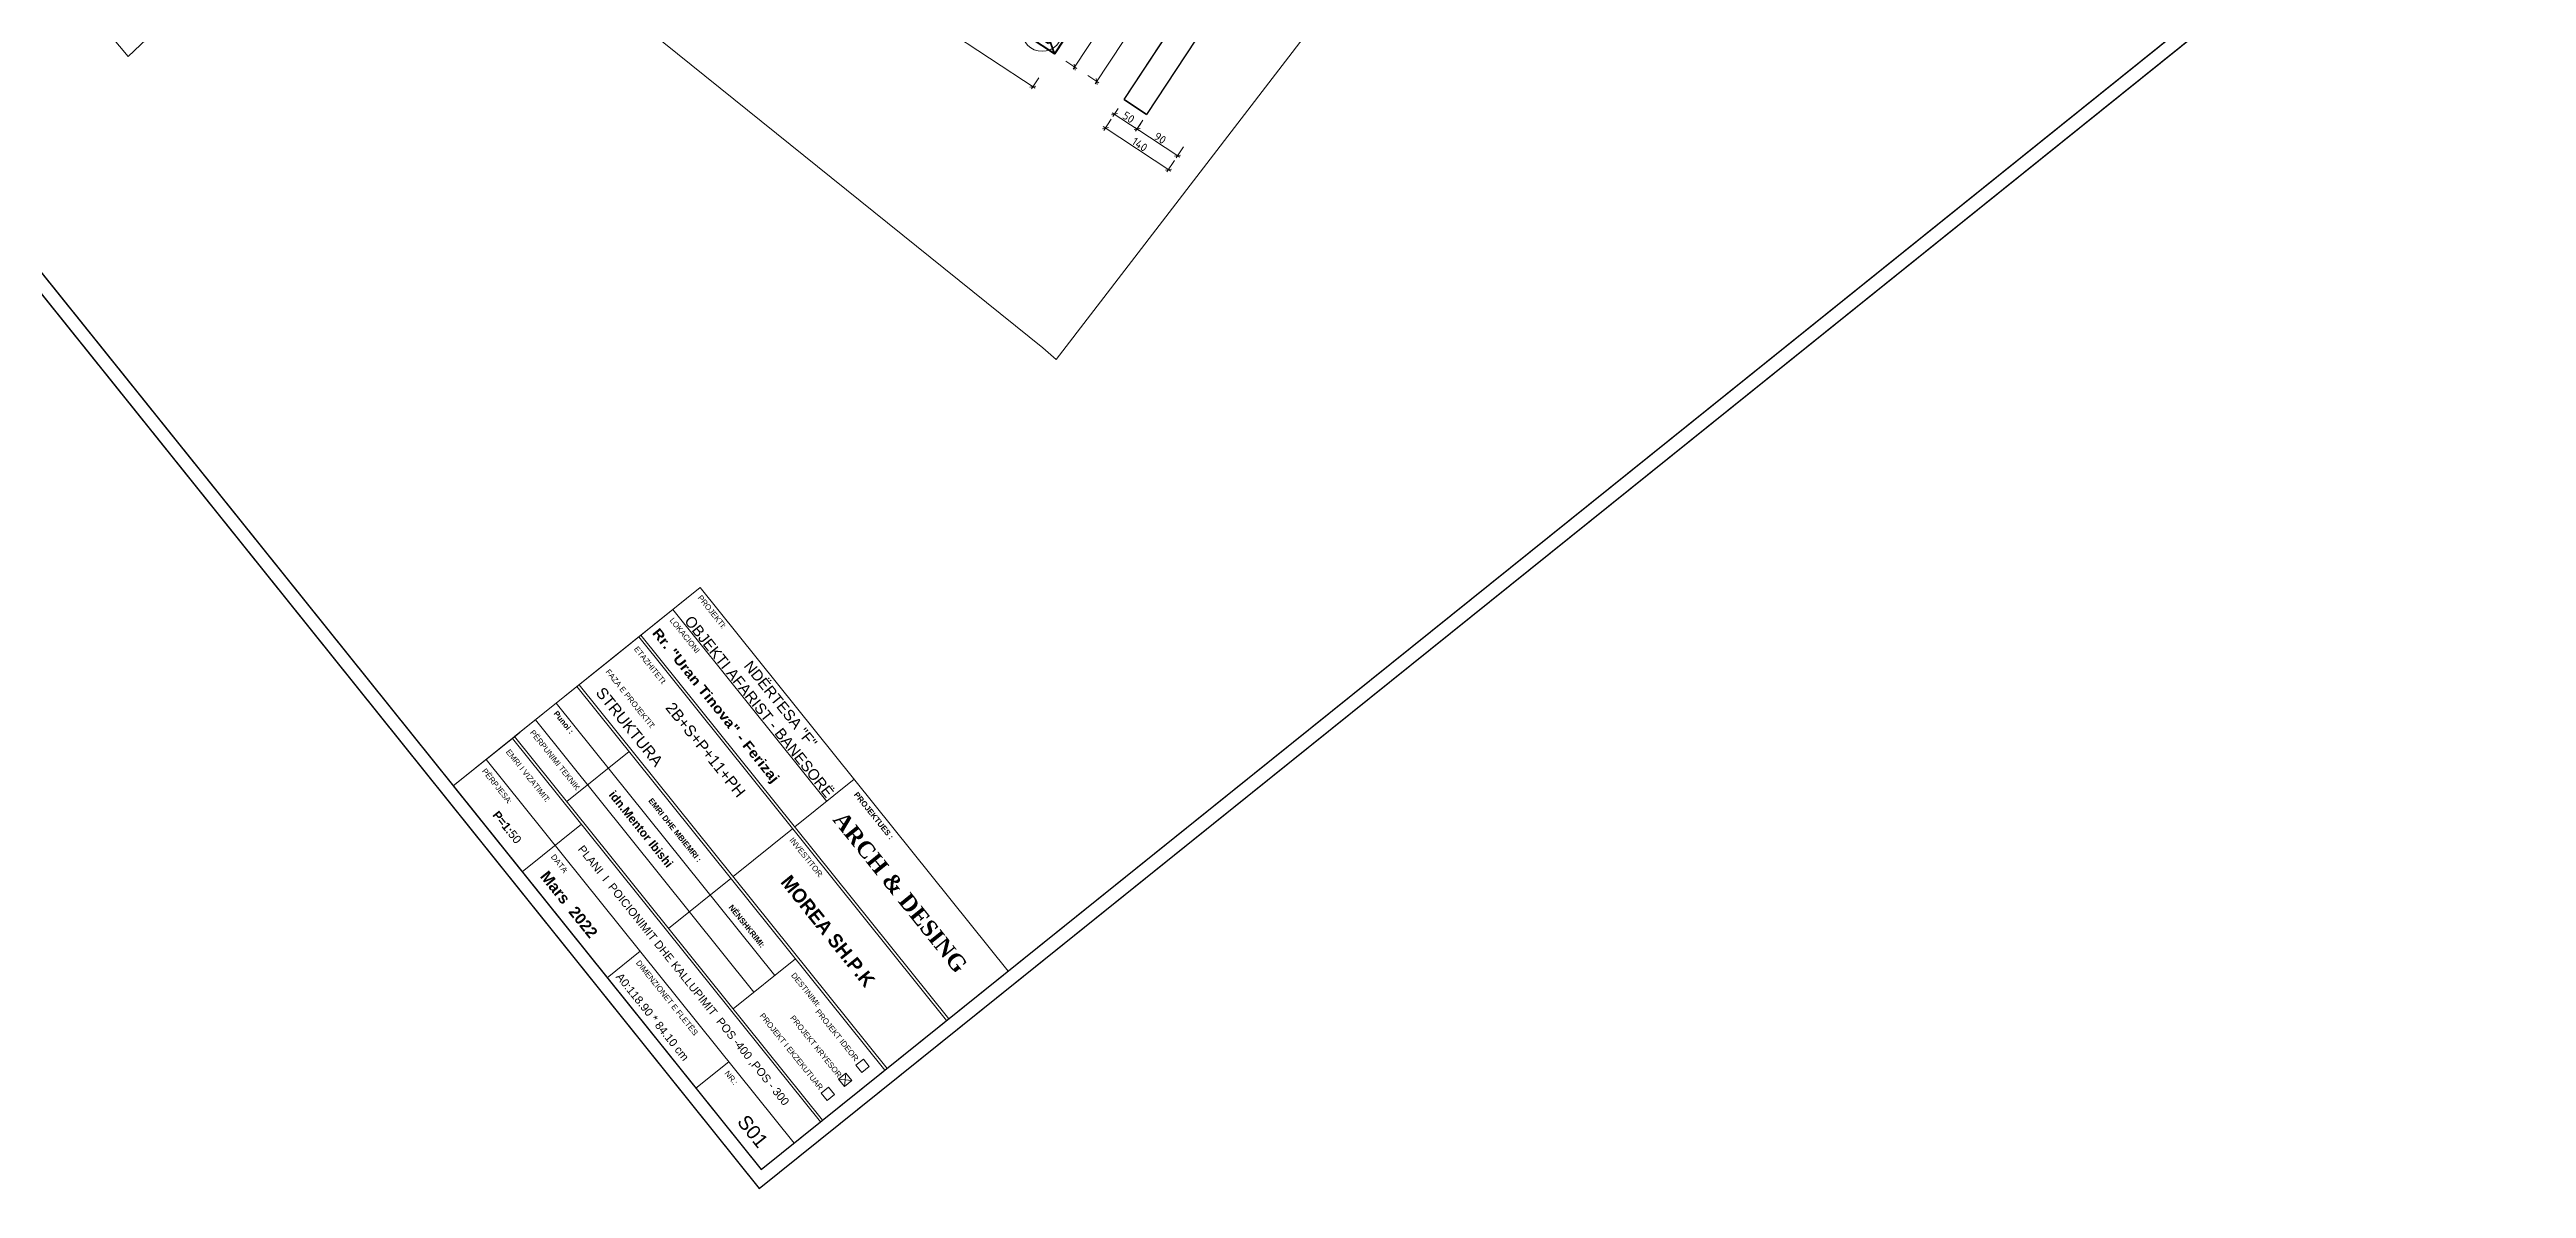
# Model space of a CAD drawing. Header units: metres. Extents: x 7511866 to 7512702, y 4691584 to 4692636.
# Drawn here: x 7511978.05 to 7512024, y 4692293.22 to 4692314.34 of the extents above; entities that cross this region are included whole.
import ezdxf

# ---------------------------------------------------------------- set-up
doc = ezdxf.new("R2010")
doc.units = ezdxf.units.M
doc.header["$PDMODE"] = 32
doc.header["$PDSIZE"] = 0.75
doc.layers.get('0').update_dxf_attribs({"lineweight": 0})
doc.layers.get('Defpoints').update_dxf_attribs({"lineweight": 0})
for name, color, linetype, lineweight in [('2D Drafting - General_Pen_No__1', 7, 'Continuous', 13), ('A - Fleta_Pen_No__1', 7, 'Continuous', 0), ('A - Muret_Pen_No__101', 252, 'Continuous', 13), ('A - Muret_Pen_No__22', 8, 'Continuous', 35), ('A - Pllaka meskatit_Pen_No__7', 7, 'Continuous', 35), ('A - Shtyllat_Pen_No__101', 252, 'Continuous', 13), ('A - Shtyllat_Pen_No__22', 8, 'Continuous', 35), ('Drawing & Figure_Pen_No__1', 7, 'Continuous', 13), ('Drawing & Figure_Pen_No__141', 7, 'Continuous', 20), ('Drawing & Figure_Pen_No__6', 5, 'Continuous', 35), ('lifti project', 4, 'Continuous', 0), ('parcela', 7, 'Continuous', 0), ('Themel pllaka o3 ferizaj', 30, 'Continuous', 0)]:
    doc.layers.add(name, color=color, linetype=linetype, lineweight=lineweight)
doc.layers.add('A - Fleta_Pen_No__156', color=7, linetype='Continuous', lineweight=0, true_color=0x54689e)
doc.layers.add('A - Fleta_Pen_No__8', color=7, linetype='Continuous', lineweight=35, true_color=0xa80f02)
for name, color, linetype in [('A - Muret', 7, 'Continuous'), ('A - Shtyllat', 7, 'Continuous'), ('A4_GZ', 7, 'Continuous')]:
    doc.layers.add(name, color=color, linetype=linetype)
doc.styles.add('GENERATED_STYLE_1', font='arialbd.ttf')
doc.styles.add('GENERATED_STYLE_2', font='arial.ttf')
doc.styles.add('GENERATED_STYLE_3', font='')
doc.styles.add('K.B', font='isocpeur.ttf')
doc.styles.get('GENERATED_STYLE_3').set_extended_font_data('Arial Black')
doc.dimstyles.new('FT 1_50', dxfattribs={"dimtxt": 15, "dimasz": 8, "dimexe": 5, "dimexo": 20, "dimgap": 2, "dimtad": 1, "dimdec": 0, "dimtxsty": 'K.B', "dimblk": 'OBLIQUE', "dimcen": 2.5, "dimdle": 5, "dimclrd": 256, "dimclre": 256, "dimclrt": 256, "dimadec": 0, "dimazin": 0, "dimtfac": 1, "dimtdec": 0, "dimtmove": 0, "dimatfit": 3, "dimldrblk": 'ARCHTICK', "dimfxl": 20, "dimfxlon": 1, "dimarcsym": 0})
pattern_1 = [(45, (0, 0), (-64.346715, 64.346715), []), (135, (0, 0), (64.346715, 64.346715), [])]

# ---------------------------------------------------------------- blocks, each defined once
blk = doc.blocks.new('Slab_2', base_point=(230711, -31545))
at = {"layer": 'A - Pllaka meskatit_Pen_No__7', "color": 7, "linetype": 'Continuous', "lineweight": 35, "flags": 128}
blk.add_lwpolyline([(230711, -31545), (230711, -57316), (250511, -57316), (250511, -53786, -0.325552), (255155, -47410), (266240, -43836), (259306, -22326)], format="xyb", close=True, dxfattribs=at)
blk = doc.blocks.new('Wall_28', base_point=(266019, -43802))
at = {"layer": 'A - Muret_Pen_No__101', "linetype": 'Continuous', "lineweight": 13}
h = blk.add_hatch(dxfattribs=at)
h.set_pattern_fill('CONCRETE_BLOCK', color=252, style=0, pattern_type=2)
h.set_pattern_definition(pattern_1)
h.paths.add_polyline_path([(265514, -43702), (259457, -45655), (259533, -45893), (265591, -43940)])
h = blk.add_hatch(dxfattribs=at)
h.set_pattern_fill('CONCRETE_BLOCK', color=252, style=0, pattern_type=2)
h.set_pattern_definition(pattern_1)
h.paths.add_polyline_path([(255048, -47076), (255125, -47314), (259105, -46031), (259028, -45793)])
at = {"layer": 'A - Muret_Pen_No__22', "color": 8, "linetype": 'Continuous', "lineweight": 35, "flags": 128}
for points in [[(265514, -43702), (259457, -45655)], [(259533, -45893), (265591, -43940)], [(259028, -45793), (255048, -47076)], [(255125, -47314), (259105, -46031)]]:
    blk.add_lwpolyline(points, dxfattribs=at)
blk = doc.blocks.new('Column_75', base_point=(265767, -43752))
at = {"layer": 'A - Shtyllat_Pen_No__101', "linetype": 'Continuous', "lineweight": 13}
h = blk.add_hatch(dxfattribs=at)
h.set_pattern_fill('CONCRETE_BLOCK', color=252, style=0, pattern_type=2)
h.set_pattern_definition(pattern_1)
h.paths.add_polyline_path([(265704, -43641), (265514, -43702), (265591, -43940), (266019, -43802)])
h = blk.add_hatch(dxfattribs=at)
h.set_pattern_fill('CONCRETE_BLOCK', color=252, style=0, pattern_type=2)
h.set_pattern_definition(pattern_1)
h.paths.add_polyline_path([(265942, -43564), (265704, -43641), (266019, -43802)])
at = {"layer": 'A - Shtyllat_Pen_No__101', "color": 252, "linetype": 'Continuous', "lineweight": 13}
for p, q in [((265742, -43676), (265704, -43557)), ((265690, -43777), (265476, -43846)), ((265791, -43828), (265830, -43947)), ((265843, -43728), (266057, -43658))]:
    blk.add_line(p, q, dxfattribs=at)
blk.add_point((265767, -43752), dxfattribs=at)
at = {"layer": 'A - Shtyllat_Pen_No__22', "color": 8, "linetype": 'Continuous', "lineweight": 35, "flags": 128}
for points in [[(265704, -43641), (265514, -43702)], [(266019, -43802), (265942, -43564)], [(265591, -43940), (266019, -43802)]]:
    blk.add_lwpolyline(points, dxfattribs=at)
blk = doc.blocks.new('_Oblique')
at = {"color": 0, "linetype": 'ByBlock', "lineweight": -2}
blk.add_line((-0.5, -0.5), (0.5, 0.5), dxfattribs=at)
blk = doc.blocks.new('*D156')
at = {"lineweight": -2, "transparency": 16777216}
for p, q in [((4561.8, 4144.4), (4585.6, 4152.1)), ((5275.9, 1994.8), (4579.3, 4155.3)), ((5255.3, 1993.4), (5279.1, 2001.1))]:
    blk.add_line(p, q, dxfattribs=at)
at = {"layer": 'Defpoints', "color": 0, "transparency": 16777216}
for p in [(4580.9, 4150.5), (4491.9, 4121.8), (5185.4, 1970.9)]:
    blk.add_point(p, dxfattribs=at)
at = {"lineweight": -2, "transparency": 16777216, "xscale": 8, "yscale": 8, "zscale": 8}
for p, rotation in [((4580.9, 4150.5), 107.8689790706398), ((5274.3, 1999.5), 287.8689790706398)]:
    blk.add_blockref('_Oblique', p, dxfattribs=dict(at, rotation=rotation))
at = {"transparency": 16777216, "insert": (4936.6, 3077.9), "char_height": 15, "attachment_point": 5, "rotation": 287.869, "style": 'K.B'}
blk.add_mtext('2260', dxfattribs=at)
blk = doc.blocks.new('_ArchTick')
at = {"color": 0, "linetype": 'ByBlock', "const_width": 0.15}
blk.add_lwpolyline([(-0.5, -0.5), (0.5, 0.5)], dxfattribs=at)
blk = doc.blocks.new('*D184')
at = {"lineweight": -2, "transparency": 16777216}
for p, q in [((5076.7, 2387.9), (5100.5, 2395.5)), ((5094.2, 2398.8), (5229.3, 1979.8)), ((5208.7, 1978.4), (5232.5, 1986.1))]:
    blk.add_line(p, q, dxfattribs=at)
at = {"layer": 'Defpoints', "color": 0, "transparency": 16777216}
for p in [(5053.4, 2380.3), (5227.8, 1984.5), (5185.4, 1970.9)]:
    blk.add_point(p, dxfattribs=at)
at = {"lineweight": -2, "transparency": 16777216, "xscale": 8, "yscale": 8, "zscale": 8}
for p, rotation in [((5095.8, 2394), 107.8689790706391), ((5227.8, 1984.5), 287.8689790706391)]:
    blk.add_blockref('_Oblique', p, dxfattribs=dict(at, rotation=rotation))
at = {"transparency": 16777216, "insert": (5170.8, 2192.2), "char_height": 15, "attachment_point": 5, "rotation": 287.869, "style": 'K.B'}
blk.add_mtext('430', dxfattribs=at)
blk = doc.blocks.new('*D188')
at = {"lineweight": -2, "transparency": 16777216}
for p, q in [((4094.5, 1542.4), (5212.6, 1902.8)), ((5201.7, 1920.3), (5209.3, 1896.5)), ((4093.2, 1562.9), (4100.8, 1539.2))]:
    blk.add_line(p, q, dxfattribs=at)
at = {"layer": 'Defpoints', "color": 0, "transparency": 16777216}
for p in [(5185.4, 1970.9), (5207.8, 1901.3), (4076.9, 1613.5)]:
    blk.add_point(p, dxfattribs=at)
at = {"lineweight": -2, "transparency": 16777216, "xscale": 8, "yscale": 8, "zscale": 8}
for p, rotation in [((5207.8, 1901.3), 17.86897902460125), ((4099.3, 1543.9), 197.8689790246013)]:
    blk.add_blockref('_Oblique', p, dxfattribs=dict(at, rotation=rotation))
at = {"transparency": 16777216, "insert": (4650.6, 1731.6), "char_height": 15, "attachment_point": 5, "rotation": 17.869, "style": 'K.B'}
blk.add_mtext('1165', dxfattribs=at)
blk = doc.blocks.new('*D192')
at = {"lineweight": -2, "transparency": 16777216}
for p, q in [((5337.5, 1985.8), (5394.6, 2004.2)), ((5338.4, 1999.2), (5343.7, 1982.5)), ((5386, 2014.5), (5391.3, 1997.9))]:
    blk.add_line(p, q, dxfattribs=at)
at = {"layer": 'Defpoints', "color": 0, "lineweight": -3, "transparency": 16777216}
for p in [(5379.8, 2033.6), (5332.2, 2018.2), (5389.8, 2002.6)]:
    blk.add_point(p, dxfattribs=at)
at = {"lineweight": -2, "transparency": 16777216, "xscale": 8, "yscale": 8, "zscale": 8}
for p, rotation in [((5342.2, 1987.3), 197.8689790246013), ((5389.8, 2002.6), 17.86897902460131)]:
    blk.add_blockref('_Oblique', p, dxfattribs=dict(at, rotation=rotation))
at = {"lineweight": -3, "transparency": 16777216, "insert": (5363.1, 2004), "char_height": 15, "attachment_point": 5, "rotation": 17.869, "style": 'K.B'}
blk.add_mtext('50', dxfattribs=at)
blk = doc.blocks.new('*D193')
at = {"lineweight": -2, "transparency": 16777216}
for p, q in [((5385.1, 2001.1), (5480.3, 2031.8)), ((5469.4, 2049.3), (5477.1, 2025.5)), ((5383.7, 2021.7), (5391.4, 1997.9))]:
    blk.add_line(p, q, dxfattribs=at)
at = {"layer": 'Defpoints', "color": 0, "lineweight": -3, "transparency": 16777216}
for p in [(5247.8, 2443), (5333.5, 2470.7), (5475.5, 2030.3)]:
    blk.add_point(p, dxfattribs=at)
at = {"lineweight": -2, "transparency": 16777216, "xscale": 8, "yscale": 8, "zscale": 8}
for p, rotation in [((5475.5, 2030.3), 17.87729661411492), ((5389.9, 2002.7), 197.8772966141149)]:
    blk.add_blockref('_Oblique', p, dxfattribs=dict(at, rotation=rotation))
at = {"lineweight": -3, "transparency": 16777216, "insert": (5429.8, 2025.5), "char_height": 15, "attachment_point": 5, "rotation": 17.8773, "style": 'K.B'}
blk.add_mtext('90', dxfattribs=at)
blk = doc.blocks.new('*D194')
at = {"lineweight": -2, "transparency": 16777216}
for p, q in [((5345.6, 1977), (5353.3, 1953.2)), ((5347, 1956.4), (5489.7, 2002.5)), ((5478.8, 2020), (5486.5, 1996.2))]:
    blk.add_line(p, q, dxfattribs=at)
at = {"layer": 'Defpoints', "color": 0, "lineweight": -3, "transparency": 16777216}
for p in [(5333.5, 2470.7), (5200.2, 2427.7), (5485, 2000.9)]:
    blk.add_point(p, dxfattribs=at)
at = {"lineweight": -2, "transparency": 16777216, "xscale": 8, "yscale": 8, "zscale": 8}
for p, rotation in [((5485, 2000.9), 17.87729661411515), ((5351.7, 1958), 197.8772966141151)]:
    blk.add_blockref('_Oblique', p, dxfattribs=dict(at, rotation=rotation))
at = {"lineweight": -3, "transparency": 16777216, "insert": (5415.4, 1988.5), "char_height": 15, "attachment_point": 5, "rotation": 17.8773, "style": 'K.B'}
blk.add_mtext('140', dxfattribs=at)
blk = doc.blocks.new('Column_34', base_point=(265767, 21248))
at = {"layer": 'A - Shtyllat_Pen_No__101', "linetype": 'Continuous', "lineweight": 13}
h = blk.add_hatch(dxfattribs=at)
h.set_pattern_fill('CONCRETE_BLOCK', color=252, style=0, pattern_type=2)
h.set_pattern_definition(pattern_1)
h.paths.add_polyline_path([(265704, 21359), (265514, 21298), (265591, 21060), (266019, 21198)])
h = blk.add_hatch(dxfattribs=at)
h.set_pattern_fill('CONCRETE_BLOCK', color=252, style=0, pattern_type=2)
h.set_pattern_definition(pattern_1)
h.paths.add_polyline_path([(265942, 21436), (265704, 21359), (266019, 21198)])
at = {"layer": 'A - Shtyllat_Pen_No__101', "color": 252, "linetype": 'Continuous', "lineweight": 13}
for p, q in [((265690, 21223), (265476, 21154)), ((265742, 21324), (265704, 21443)), ((265791, 21172), (265830, 21053)), ((265843, 21272), (266057, 21342))]:
    blk.add_line(p, q, dxfattribs=at)
blk.add_point((265767, 21248), dxfattribs=at)
at = {"layer": 'A - Shtyllat_Pen_No__22', "color": 8, "linetype": 'Continuous', "lineweight": 35, "flags": 128}
for points in [[(265704, 21359), (265514, 21298)], [(265591, 21060), (266019, 21198)], [(266019, 21198), (265942, 21436)]]:
    blk.add_lwpolyline(points, dxfattribs=at)
blk = doc.blocks.new('A$C112c8b24')
for p, q in [((5945, 0), (5945, 4205)), ((5945, 0), (5945, 4205)), ((5945, 0), (5945, 4205)), ((5920, 25), (5920, 4180)), ((5920, 25), (5920, 4180)), ((5920, 25), (5920, 4180)), ((5920, 612.7), (5920, 25)), ((0, 0), (5945, 0)), ((0, 0), (5945, 0)), ((0, 0), (5945, 0)), ((125, 25), (5920, 25)), ((125, 25), (5920, 25)), ((125, 25), (5920, 25))]:
    blk.add_line(p, q)
at = {"lineweight": 25}
for p, q in [((5945, 0), (5945, 4205)), ((5920, 25), (5920, 4180)), ((0, 0), (5945, 0)), ((125, 25), (5920, 25))]:
    blk.add_line(p, q, dxfattribs=at)
at = {"lineweight": 30}
for q in [(4101.1, 3943.3), (4842.2, 1807.6)]:
    blk.add_line((4794.6, 1792.3), q, dxfattribs=at)
at = {"color": 5, "lineweight": 35}
blk.add_line((1094.8, 2974.1), (4647.7, 1744.9), dxfattribs=at)
at = {"lineweight": 30}
blk.add_lwpolyline([(4101.1, 3943.3), (4234.4, 3986.2), (4752.8, 2378), (4710.1, 2217.1), (4842.2, 1807.6), (4794.6, 1792.3), (4101.1, 3943.3)], dxfattribs=at)
at = {"color": 5, "lineweight": 40}
blk.add_lwpolyline([(1094.8, 2974.1), (3954.2, 3895.9), (4647.7, 1744.9), (3539.2, 1387.6), (3539.2, 1387.6)], dxfattribs=at)
blk.add_lwpolyline([(5007.6, 25), (5920, 25), (5920, 612.7), (5007.6, 612.7), (5007.6, 25)])
at = {"layer": 'A4_GZ', "color": 0}
for p, q in [((5945, 0), (5945, 4205)), ((5920, 25), (5920, 4180)), ((0, 0), (5945, 0)), ((125, 25), (5920, 25))]:
    blk.add_line(p, q, dxfattribs=at)
at = {"layer": 'Drawing & Figure_Pen_No__141', "linetype": 'Continuous', "flags": 128}
for points in [[(5007.6, 612.7), (5920, 612.7)], [(5007.6, 384.7), (5007.6, 612.7)], [(5463.8, 471.4), (5463.8, 612.7)], [(5007.6, 547.2), (5463.8, 547.2)], [(5007.6, 471.4), (5920, 471.4)], [(5007.6, 466.1), (5920, 466.1)], [(5463.8, 324.3), (5463.8, 466.1)], [(5007.6, 171), (5007.6, 393.5)], [(5007.6, 324.3), (5920, 324.3)], [(5007.6, 319), (5920, 319)], [(5162.1, 171), (5162.1, 319)], [(5463.8, 171), (5463.8, 319)], [(5655.1, 171), (5655.1, 319)], [(5896.7, 300.8), (5879, 300.8)], [(5879, 300.8), (5879, 283.1)], [(5879, 283.1), (5896.7, 283.1)], [(5896.7, 283.1), (5896.7, 300.8)], [(5007.6, 269.7), (5655.1, 269.7)], [(5896.7, 259.4), (5879, 259.4)], [(5879, 259.4), (5879, 241.7)], [(5879, 241.7), (5896.7, 259.4)], [(5896.7, 241.7), (5879, 259.4)], [(5879, 241.7), (5896.7, 241.7)], [(5896.7, 241.7), (5896.7, 259.4)], [(5007.6, 220.3), (5655.1, 220.3)], [(5896.7, 218), (5879, 218)], [(5879, 218), (5879, 200.3)], [(5879, 200.3), (5896.7, 200.3)], [(5896.7, 200.3), (5896.7, 218)], [(5007.6, 25), (5007.6, 181.4)], [(5007.6, 171), (5920, 171)], [(5007.6, 165.8), (5920, 165.8)], [(5211.7, 25), (5211.7, 165.8)], [(5007.6, 103.2), (5920, 103.2)], [(5463.8, 25), (5463.8, 103.2)], [(5726.4, 25), (5726.4, 103.2)], [(5007.6, 25), (5920, 25)], [(5920, 25), (5007.6, 25)], [(5007.6, 25), (5920, 25)]]:
    blk.add_lwpolyline(points, dxfattribs=at)
at = {"layer": 'A - Muret', "color": 8, "lineweight": 35, "xscale": 0.1, "yscale": 0.1, "zscale": 0.1}
blk.add_blockref('Wall_28', (4625.6, 1748.3), dxfattribs=at)
at = {"layer": 'A - Shtyllat', "color": 8, "lineweight": 35, "xscale": 0.1, "yscale": 0.1, "zscale": 0.1}
for name in ['Column_75', 'Column_34']:
    blk.add_blockref(name, (4600.3, 1753.3), dxfattribs=at)
at = {"layer": 'Drawing & Figure_Pen_No__6', "color": 5, "linetype": 'Continuous', "lineweight": 30, "xscale": 0.1, "yscale": 0.1, "zscale": 0.1}
blk.add_blockref('Slab_2', (1094.8, 2974.1), dxfattribs=at)
at = {"color": 7, "insert": (5549.1, 145.7), "char_height": 15, "attachment_point": 2, "style": 'GENERATED_STYLE_2'}
blk.add_mtext('PLANI  I  POICIONIMIT DHE KALLUPIMIT  POS -400 ,POS - 300', dxfattribs=at)
at = {"layer": '2D Drafting - General_Pen_No__1', "color": 7, "linetype": 'Continuous', "lineweight": 13, "insert": (5652.7, 385.1), "char_height": 25.768, "attachment_point": 8, "style": 'GENERATED_STYLE_2'}
blk.add_mtext('\\A1;{\\fCentury Gothic|b1|i0|c0|p34;MOREA SH.P.K}', dxfattribs=at)
at = {"layer": 'A - Fleta_Pen_No__1', "color": 7, "linetype": 'Continuous', "lineweight": 13, "insert": (5196.4, 483.8), "char_height": 18, "attachment_point": 8, "style": 'GENERATED_STYLE_3'}
blk.add_mtext('\\A1;Rr. "Uran Tinova" - Ferizaj', dxfattribs=at)
at = {"layer": 'A - Fleta_Pen_No__156', "color": 165, "linetype": 'Continuous', "lineweight": 20, "true_color": 0x54689e, "attachment_point": 8, "line_spacing_factor": 1.072252, "style": 'GENERATED_STYLE_2'}
for s, insert, char_height in [('\\A1;OBJEKTI AFARIST - BANESORË', (5248.3, 549.3), 20), ('\\A1;\\P{\\H0.8512x;2B+S+P+11+PH}', (5248.4, 421.2), 24.5)]:
    blk.add_mtext(s, dxfattribs=dict(at, insert=insert, char_height=char_height))
at = {"layer": 'A - Fleta_Pen_No__8', "color": 14, "linetype": 'Continuous', "lineweight": 35, "true_color": 0xa80f02, "insert": (5269.7, 583.1), "char_height": 20, "attachment_point": 8, "style": 'GENERATED_STYLE_2'}
blk.add_mtext('\\A1;NDËRTESA "F"', dxfattribs=at)
at = {"layer": 'Drawing & Figure_Pen_No__1', "linetype": 'Continuous', "attachment_point": 7}
for s, insert, char_height, style in [('\\A1;{\\fArial|b0|i0|c0|p34;PROJEKTI}', (5019.3, 596), 10.427, 'GENERATED_STYLE_1'), ('\\A1;{\\fArial|b0|i0|c0|p34;:}', (5089.4, 596.2), 10.427, 'GENERATED_STYLE_1'), ('\\A1;PROJEKTUES :', (5485.4, 593.4), 10.427, 'GENERATED_STYLE_1'), ('\\A1;{\\fArial|b0|i0|c0|p34;LOKACIONI}', (5019.3, 529.3), 10.427, 'GENERATED_STYLE_1'), ('\\A1;{\\fArial|b0|i0|c0|p34;ETAZHITETI}', (5019.3, 444.6), 10.427, 'GENERATED_STYLE_1'), ('\\A1;{\\fArial|b0|i0|c0|p34;:}', (5100.5, 444.6), 10.427, 'GENERATED_STYLE_1'), ('\\A1;{\\fArial|b0|i0|c0|p34;INVESTITOR}', (5476.3, 447.3), 10.427, 'GENERATED_STYLE_1'), ('\\A1;{\\fArial|b0|i0|c0|p34;:}', (5562.1, 447.5), 10.427, 'GENERATED_STYLE_1'), ('\\A1;{\\fArial|b0|i0|c0|p34;FAZA E PROJEKTIT}', (5019.3, 376.8), 10.427, 'GENERATED_STYLE_1'), ('\\A1;{\\fArial|b0|i0|c0|p34;:}', (5150.9, 377), 10.427, 'GENERATED_STYLE_1'), ('\\A1;STRUKTURA ', (5037.8, 337.7), 20.854, 'GENERATED_STYLE_2'), ('\\A1;EMRI DHE MBIEMRI :', (5255.5, 289.2), 10.427, 'GENERATED_STYLE_1'), ('\\A1;NËNSHKRIMI:', (5502.8, 281.4), 10.427, 'GENERATED_STYLE_1'), ('\\A1;{\\fArial|b0|i0|c0|p34;DESTINIMI}', (5673.7, 292.8), 10.427, 'GENERATED_STYLE_1'), ('\\A1;{\\fArial|b0|i0|c0|p34;:}', (5746.2, 293), 10.427, 'GENERATED_STYLE_1'), ('\\A1;{\\fArial|b0|i0|c0|p34;PROJEKT IDEOR}', (5754.6, 285.5), 10.427, 'GENERATED_STYLE_1'), ('\\A1;{\\fArial|b0|i0|c0|p34;:}', (5869.7, 285.6), 10.427, 'GENERATED_STYLE_1'), ('\\A1;Punoi : ', (5019.3, 253.3), 10.427, 'GENERATED_STYLE_1'), ('\\A1;\\pi-46.924,l62.566,t62.566;idn.Mentor Ibishi', (5185, 238.3), 15.641, 'GENERATED_STYLE_1'), ('\\A1;{\\fArial|b0|i0|c0|p34;PROJEKT KRYESOR}', (5734.3, 241.8), 10.427, 'GENERATED_STYLE_1'), ('\\A1;{\\fArial|b0|i0|c0|p34;PËRPUNIMI TEKNIK}', (5019.3, 196.9), 10.427, 'GENERATED_STYLE_1'), ('\\A1;{\\fArial|b0|i0|c0|p34;:}', (5154.2, 197.1), 10.427, 'GENERATED_STYLE_1'), ('\\A1;{\\fArial|b0|i0|c0|p34;PROJEKT I EKZEKUTUAR}', (5695.7, 200.4), 10.427, 'GENERATED_STYLE_1'), ('\\A1;{\\fArial|b0|i0|c0|p34;:}', (5869.7, 200.6), 10.427, 'GENERATED_STYLE_1'), ('\\A1;{\\fArial|b0|i0|c0|p34;EMRI I VIZATIMIT}', (5019.3, 139.7), 10.427, 'GENERATED_STYLE_1'), ('\\A1;{\\fArial|b0|i0|c0|p34;:}', (5135.5, 139.7), 10.427, 'GENERATED_STYLE_1'), ('\\A1;{\\fArial|b0|i0|c0|p34;PËRPJESA}', (5019.3, 82.8), 10.427, 'GENERATED_STYLE_1'), ('\\A1;{\\fArial|b0|i0|c0|p34;DATA}', (5223.4, 83), 10.427, 'GENERATED_STYLE_1'), ('\\A1;{\\fArial|b0|i0|c0|p34;DIMENZIONET E FLETËS}', (5475.5, 82.8), 10.427, 'GENERATED_STYLE_1'), ('\\A1;{\\fArial|b0|i0|c0|p34;NR}', (5738.1, 83), 10.427, 'GENERATED_STYLE_1'), ('\\A1;{\\fArial|b0|i0|c0|p34;:}', (5094, 83), 10.427, 'GENERATED_STYLE_1'), ('\\A1;{\\fArial|b1|i0|c0|p34;P}', (5095, 47), 15.641, 'GENERATED_STYLE_2'), ('\\A1;{\\fArial|b1|i0|c0|p34;=}', (5109.3, 47), 15.641, 'GENERATED_STYLE_2'), ('\\A1;{\\fArial|b1|i0|c0|p34;1}', (5121.8, 47), 15.641, 'GENERATED_STYLE_2'), ('\\A1;{\\fArial|b1|i0|c0|p34;:}', (5133.6, 47), 15.641, 'GENERATED_STYLE_2'), ('\\A1;50', (5140.7, 46.8), 15.64, 'GENERATED_STYLE_2'), ('\\A1;Mars  2022', (5238.9, 44), 20.854, 'GENERATED_STYLE_1'), ('\\A1;{\\fArial|b0|i0|c0|p34;:}', (5259.6, 83), 10.427, 'GENERATED_STYLE_1'), ('\\A1;A0:118.90 * 84.10 cm', (5472.2, 37.3), 15, 'GENERATED_STYLE_2'), ('\\A1;{\\fArial|b0|i0|c0|p34;:}', (5645.6, 83), 10.427, 'GENERATED_STYLE_1'), ('\\A1;{\\fArial|b0|i0|c0|p34;.:}', (5758.7, 83), 10.427, 'GENERATED_STYLE_1'), ('\\A1;S01', (5822.5, 43.7), 26.07, 'GENERATED_STYLE_2')]:
    blk.add_mtext(s, dxfattribs=dict(at, insert=insert, char_height=char_height, style=style))
at = {"layer": 'Drawing & Figure_Pen_No__6', "linetype": 'Continuous', "insert": (5496.8, 532.9), "char_height": 30, "attachment_point": 7, "style": 'GENERATED_STYLE_3'}
blk.add_mtext('\\A1;{\\fBookman Old Style|b1|i0|c0|p18;ARCH & DESING}', dxfattribs=at)
for p1, p2, distance, picture, middle in [((4647.7, 1744.9), (3954.2, 3895.9), -93.5, '*D156', (4399, 2852)), ((4515.7, 2154.4), (4647.7, 1744.9), 44.5, '*D184', (4633.1, 1966.3)), ((3539.2, 1387.6), (4647.7, 1744.9), -73.1, '*D188', (4113, 1505.7))]:
    dim = blk.add_aligned_dim(p1=p1, p2=p2, distance=distance, dimstyle='FT 1_50')
    dim.commit()
    dim.dimension.update_dxf_attribs({"geometry": picture, "text_midpoint": middle, "insert": (-537.7, -225.9)})
at = {"lineweight": -3}
for p1, p2, distance, picture, middle in [((4662.6, 2201.8), (4795.8, 2244.8), -493.6, '*D194', (4877.8, 1762.6)), ((4710.1, 2217.1), (4795.8, 2244.8), -462.7, '*D193', (4892.1, 1799.6)), ((4794.6, 1792.3), (4842.2, 1807.6), -32.5, '*D192', (4825.4, 1778.1))]:
    dim = blk.add_aligned_dim(p1=p1, p2=p2, distance=distance, dimstyle='FT 1_50', dxfattribs=at)
    dim.commit()
    dim.dimension.update_dxf_attribs({"geometry": picture, "text_midpoint": middle, "insert": (-537.7, -225.9)})

msp = doc.modelspace()

# ---------------------------------------------------------------- linework, layer by layer
at = {"layer": 'parcela'}
msp.add_lwpolyline([(7512014.001, 4692331.061), (7512007.601, 4692322.736), (7511996.728, 4692308.593), (7511996.478, 4692308.808), (7511984.225, 4692318.67), (7511979.511, 4692314.209), (7511960.838, 4692336.459), (7511966.627, 4692340.808), (7511982.769, 4692353.148), (7511985.853, 4692355.253), (7512004.361, 4692337.945), (7512007.31, 4692335.187), (7512013.22, 4692331.467), (7512014.001, 4692331.061)], dxfattribs=at)
at = {"layer": 'Themel pllaka o3 ferizaj', "flags": 128}
msp.add_lwpolyline([(7512009.128, 4692333.136), (7511999.067, 4692317.853), (7511996.7, 4692314.26), (7511986.973, 4692320.665, 0.158744), (7511982.972, 4692321.761, 0.158634), (7511979.093, 4692320.292), (7511976.341, 4692318.082), (7511974.776, 4692320.031), (7511963.942, 4692333.519), (7511984.035, 4692349.657)], format="xyb", close=True, dxfattribs=at)

# ---------------------------------------------------------------- block references
at = {"layer": 'lifti project', "xscale": 0.01, "yscale": 0.01, "zscale": 0.01, "rotation": 308.7703677864264}
msp.add_blockref('A$C112c8b24', (7511953.991, 4692339.569), dxfattribs=at)

doc.saveas('drawing.dxf')
